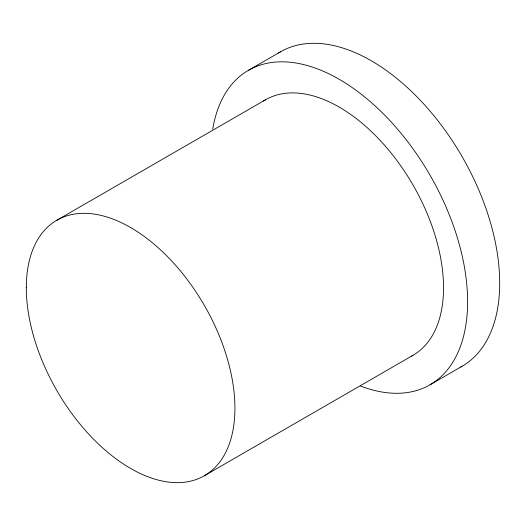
<?xml version="1.0" encoding="UTF-8"?>
<svg xmlns="http://www.w3.org/2000/svg" width="526" height="526" viewBox="0 0 526 526"><rect width="100%" height="100%" fill="white"/><g stroke="black" fill="none" stroke-linecap="round" stroke-linejoin="round"><path stroke-width="0.79" d="M248.45 70.32L280.542 51.791M56.854 220.243L265.466 99.802M204.364 475.747L412.982 355.306M430.005 384.782L462.098 366.254M263.447 101.038A147.517 85.166 60 0 1 412.64 184.376A147.517 85.166 60 0 1 411.602 356.069M212.754 129.054A181.555 104.825 60 0 1 346.871 83.989A181.555 104.825 60 0 1 467.423 293.626A181.555 104.825 60 0 1 360.54 386.045M278.484 53.034A181.555 104.825 60 0 1 461.749 156.012A181.555 104.825 60 0 1 460.704 367.036M26.3 287.775A147.517 85.166 60 0 0 182.765 482.414A147.517 85.166 60 0 0 182.765 273.796A147.517 85.166 60 0 0 26.3 287.775"/></g></svg>
